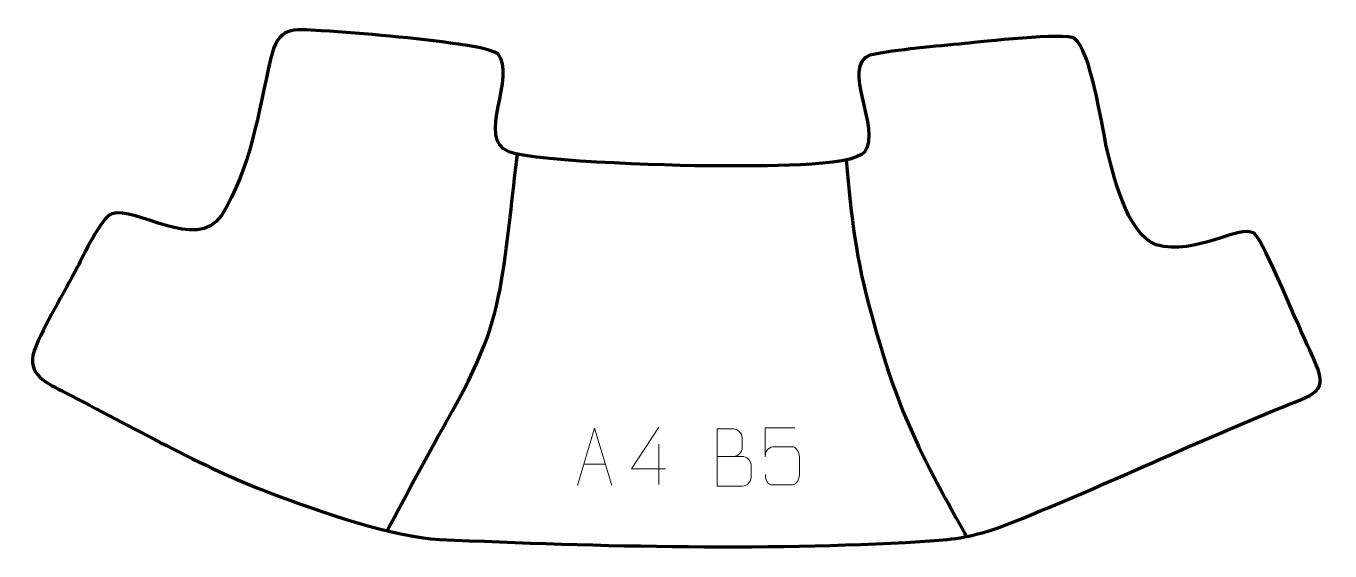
# Model space of a CAD drawing. Header units: millimetres. Extents: x 1138 to 1707, y 318 to 547.
import ezdxf

# ---------------------------------------------------------------- set-up
doc = ezdxf.new("R2010")
doc.units = ezdxf.units.MM
doc.header["$MEASUREMENT"] = 0
doc.layers.add('layer 2', color=7, linetype='Continuous')
doc.layers.add('layer 3', color=7, linetype='Continuous')

msp = doc.modelspace()

# ---------------------------------------------------------------- linework, layer by layer
at = {"layer": 'layer 2', "color": 140, "lineweight": 158}
for points in [[(1296.071, 326.4545), (1304.5326, 342.4728), (1312.7561, 357.8176), (1321.6602, 373.6116), (1321.6602, 373.6116), (1337.0906, 400.9822), (1342.4199, 414.8031), (1345.9586, 435.8175), (1345.9586, 435.8175), (1349.0057, 453.9136), (1350.5235, 472.5755), (1352.8668, 490.8317)], [(1496.3829, 488.3341), (1498.6418, 462.1861), (1500.3991, 445.8955), (1507.46, 420.2909), (1507.46, 420.2909), (1519.0721, 378.182), (1527.6685, 362.028), (1548.0207, 325.284), (1548.0207, 325.284), (1548.0207, 325.284), (1548.7443, 323.9777), (1548.7443, 323.9777)]]:
    msp.add_open_spline(points, degree=3, knots=[0, 0, 0, 0, 0.25, 0.25, 0.25, 0.25, 0.5, 0.5, 0.5, 0.5, 1, 1, 1, 1], dxfattribs=at)
at = {"layer": 'layer 2', "color": 250, "lineweight": 9}
for points, knots in [([(1379.0693, 346.2418), (1379.0693, 346.2418), (1386.4403, 371.1953), (1386.4403, 371.1953), (1386.4403, 371.1953), (1386.4403, 371.1953), (1394.0102, 346.2418), (1394.0102, 346.2418)], [0, 0, 0, 0, 0.33333333, 0.33333333, 0.33333333, 0.33333333, 1, 1, 1, 1]), ([(1417.4839, 353.5625), (1417.4839, 353.5625), (1402.6622, 353.5625), (1402.6622, 353.5625), (1402.6622, 353.5625), (1402.6622, 353.5625), (1414.5398, 371.633), (1414.5398, 371.633)], [0, 0, 0, 0, 0.33333333, 0.33333333, 0.33333333, 0.33333333, 1, 1, 1, 1]), ([(1440.0283, 358.9447), (1443.6669, 358.9451), (1447.254, 358.9451), (1450.8934, 358.9447), (1450.8934, 358.9447), (1452.8688, 358.9274), (1454.7924, 357.1913), (1454.7924, 355.1417), (1454.7924, 355.1417), (1454.792, 354.0131), (1454.792, 350.9637), (1454.7924, 349.8348), (1454.7924, 349.8348), (1454.81, 347.9769), (1453.2679, 345.963), (1450.9464, 345.9799), (1450.9464, 345.9799), (1447.3066, 345.9803), (1443.6672, 345.9803), (1440.0283, 345.9799), (1440.0283, 345.9799), (1440.0283, 354.2982), (1440.0283, 362.616), (1440.0283, 370.9335), (1440.0283, 370.9335), (1442.402, 370.9335), (1444.7761, 370.9335), (1447.1503, 370.9335), (1447.1503, 370.9335), (1448.8311, 370.9511), (1450.9279, 369.0406), (1450.9456, 367.0782), (1450.9456, 367.0782), (1450.9452, 365.0121), (1450.9452, 364.8661), (1450.9456, 362.7996), (1450.9456, 362.7996), (1450.9629, 360.7335), (1449.1084, 358.9274), (1447.0984, 358.9447)], [0, 0, 0, 0, 0.09090909, 0.09090909, 0.09090909, 0.09090909, 0.18181818, 0.18181818, 0.18181818, 0.18181818, 0.27272727, 0.27272727, 0.27272727, 0.27272727, 0.36363636, 0.36363636, 0.36363636, 0.36363636, 0.45454545, 0.45454545, 0.45454545, 0.45454545, 0.54545455, 0.54545455, 0.54545455, 0.54545455, 0.63636364, 0.63636364, 0.63636364, 0.63636364, 0.72727273, 0.72727273, 0.72727273, 0.72727273, 0.81818182, 0.81818182, 0.81818182, 0.81818182, 1, 1, 1, 1]), ([(1473.8549, 371.3998), (1473.8549, 371.3998), (1461.0032, 371.3998), (1461.0032, 371.3998), (1461.0032, 371.3998), (1461.0035, 367.1692), (1461.0035, 362.9383), (1461.0032, 358.7071), (1461.0032, 358.7071), (1461.0029, 362.0172), (1462.6339, 363.089), (1465.4459, 363.1495), (1465.4459, 363.1495), (1467.8855, 363.1498), (1470.325, 363.1498), (1472.7642, 363.1495), (1472.7642, 363.1495), (1474.414, 363.1563), (1475.8889, 360.7758), (1475.9174, 358.7071), (1475.9174, 358.7071), (1475.9171, 356.1198), (1475.9171, 353.5322), (1475.9174, 350.9445), (1475.9174, 350.9445), (1475.9636, 348.9851), (1474.4642, 346.5488), (1472.8383, 346.4903), (1472.8383, 346.4903), (1470.8818, 346.4906), (1465.9868, 346.4906), (1464.0298, 346.4903), (1464.0298, 346.4903), (1462.1843, 346.4815), (1461.0772, 348.4463), (1461.0564, 350.9974)], [0, 0, 0, 0, 0.1, 0.1, 0.1, 0.1, 0.2, 0.2, 0.2, 0.2, 0.3, 0.3, 0.3, 0.3, 0.4, 0.4, 0.4, 0.4, 0.5, 0.5, 0.5, 0.5, 0.6, 0.6, 0.6, 0.6, 0.7, 0.7, 0.7, 0.7, 0.8, 0.8, 0.8, 0.8, 1, 1, 1, 1])]:
    msp.add_open_spline(points, degree=3, knots=knots, dxfattribs=at)
for points in [[(1414.5398, 364.3236), (1414.5398, 364.3236), (1414.5398, 346.6589), (1414.5398, 346.6589)], [(1381.7919, 355.4912), (1381.7919, 355.4912), (1391.2876, 355.4912), (1391.2876, 355.4912)]]:
    msp.add_open_spline(points, degree=3, dxfattribs=at)
at = {"layer": 'layer 3', "color": 242, "lineweight": 158}
msp.add_open_spline([(1344.4369, 534.548), (1352.6599, 525.0934), (1334.8287, 497.2613), (1349.0755, 491.7978), (1349.0755, 491.7978), (1362.1778, 487.3299), (1426.581, 485.4182), (1444.5703, 485.7166), (1444.5703, 485.7166), (1454.8848, 485.8877), (1499.3025, 484.7836), (1504.4695, 491.8734), (1504.4695, 491.8734), (1511.7154, 501.8155), (1493.6706, 529.1995), (1506.5919, 534.0304), (1506.5919, 534.0304), (1518.7599, 536.5153), (1535.498, 537.8668), (1548, 539.0773), (1548, 539.0773), (1555.1746, 539.7782), (1592.1423, 543.9984), (1595.9908, 541.2405), (1595.9908, 541.2405), (1602.8898, 536.2966), (1607.7796, 504.2902), (1609.6803, 494.9708), (1609.6803, 494.9708), (1612.5175, 482.7847), (1618.6812, 455.9884), (1631.5322, 451.2079), (1631.5322, 451.2079), (1649.3693, 446.4919), (1667.3131, 460.2748), (1674.3906, 456.297), (1674.3906, 456.297), (1679.2066, 451.3884), (1693.8126, 415.1556), (1698.6174, 405.2345), (1698.6174, 405.2345), (1707.4007, 387.0984), (1703.5381, 387.237), (1686.299, 380.2966), (1686.299, 380.2966), (1645.888, 364.0272), (1606.2879, 344.9652), (1565.9329, 329.0256), (1565.9329, 329.0256), (1554.4696, 324.6089), (1544.7137, 322.8407), (1534.9, 322.1788), (1534.9, 322.1788), (1468.3408, 317.6889), (1386.9159, 319.5544), (1319.0804, 322.7406), (1319.0804, 322.7406), (1298.5305, 323.7058), (1267.3883, 334.5311), (1244.7615, 343.0651), (1244.7615, 343.0651), (1215.2625, 354.1906), (1183.8782, 372.2031), (1155.6843, 386.7164), (1155.6843, 386.7164), (1147.5612, 390.898), (1138.4645, 394.6839), (1141.9608, 404.9607), (1141.9608, 404.9607), (1146.3757, 416.4713), (1154.9511, 430.2317), (1160.8979, 441.6255), (1160.8979, 441.6255), (1163.3947, 446.4092), (1171.1098, 463.068), (1175.9165, 464.7581), (1175.9165, 464.7581), (1186.1921, 468.3713), (1212.834, 447.9204), (1223.6709, 464.0102), (1223.6709, 464.0102), (1236.6622, 485.0412), (1239.7017, 508.7271), (1245.1172, 532.2235), (1245.1172, 532.2235), (1248.4554, 546.7068), (1254.3929, 545.5064), (1267.2746, 544.6618), (1267.2746, 544.6618), (1286.2371, 543.4186), (1308.5112, 541.5178), (1327.135, 538.7838), (1327.135, 538.7838), (1331.2308, 538.1826), (1341.0815, 536.8429), (1344.4369, 534.548)], degree=3, knots=[0, 0, 0, 0, 0.04, 0.04, 0.04, 0.04, 0.08, 0.08, 0.08, 0.08, 0.12, 0.12, 0.12, 0.12, 0.16, 0.16, 0.16, 0.16, 0.2, 0.2, 0.2, 0.2, 0.24, 0.24, 0.24, 0.24, 0.28, 0.28, 0.28, 0.28, 0.32, 0.32, 0.32, 0.32, 0.36, 0.36, 0.36, 0.36, 0.4, 0.4, 0.4, 0.4, 0.44, 0.44, 0.44, 0.44, 0.48, 0.48, 0.48, 0.48, 0.52, 0.52, 0.52, 0.52, 0.56, 0.56, 0.56, 0.56, 0.6, 0.6, 0.6, 0.6, 0.64, 0.64, 0.64, 0.64, 0.68, 0.68, 0.68, 0.68, 0.72, 0.72, 0.72, 0.72, 0.76, 0.76, 0.76, 0.76, 0.8, 0.8, 0.8, 0.8, 0.84, 0.84, 0.84, 0.84, 0.88, 0.88, 0.88, 0.88, 0.92, 0.92, 0.92, 0.92, 1, 1, 1, 1], dxfattribs=at)

doc.saveas('drawing.dxf')
